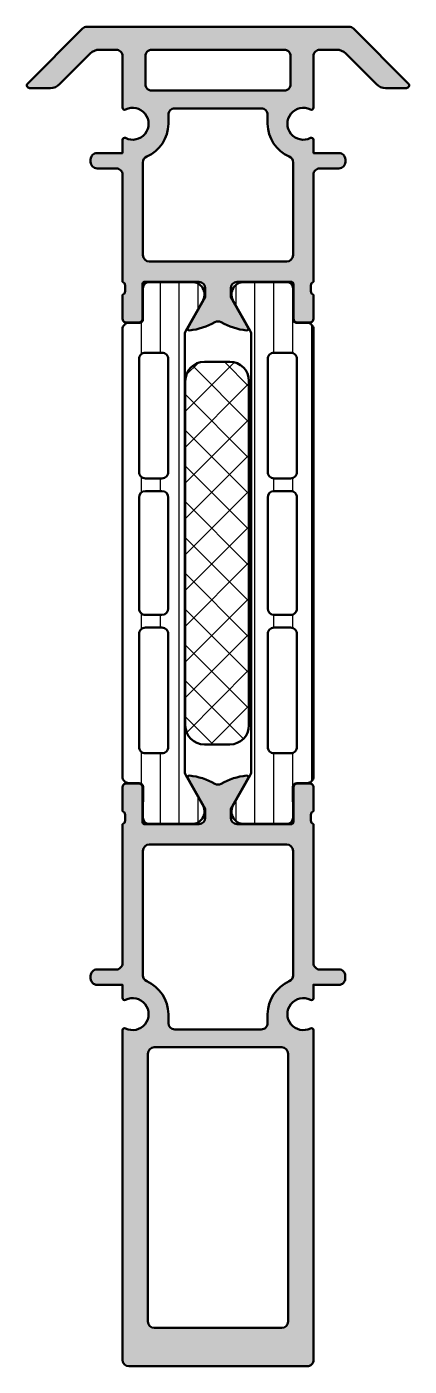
# Model space of a CAD drawing. Extents: x -8 to 23, y -25 to 80.
import ezdxf

# ---------------------------------------------------------------- set-up
doc = ezdxf.new("R2010")
doc.units = 0
for name, color, linetype, lineweight in [('0S-Alu contour', 7, 'Continuous', 50), ('0S-Alu hatch', 252, 'Continuous', 25), ('0S-Plastic contour', 254, 'Continuous', 50), ('0S-Plastic hatch', 253, 'Continuous', 25), ('0S-PT contour', 91, 'Continuous', 50), ('0S-PT hatch', 103, 'Continuous', 25)]:
    doc.layers.add(name, color=color, linetype=linetype, lineweight=lineweight)
pattern_1 = [(90, (0, 0), (-1.4859, 0), [])]

# ---------------------------------------------------------------- blocks, each defined once
blk = doc.blocks.new('346090__D9356529_EF53_4F45_A07D_03A90047B765_')
at = {"layer": '0S-Alu hatch'}
h = blk.add_hatch(color=256, dxfattribs=at)
edge = h.paths.add_edge_path()
edge.add_ellipse((-0.0788075226324638, 17.76755019405204), major_axis=(-0.2788950563274317, 0), ratio=1, start_angle=106.4198764194916, end_angle=181.1645893740976, ccw=False)
edge.add_line((2.89239105769e-05, 17.50002960205893), (2.89239105771e-05, 6.599945106514502))
edge.add_ellipse((-0.4999710760894232, 6.599945106514503), major_axis=(-0.5000000000000002, 0), ratio=1, start_angle=89.99999999999977, end_angle=180, ccw=False)
edge.add_line((-0.4999710760894249, 6.099945106514503), (-2.004065593027687, 6.099945106514502))
edge.add_arc((-2.004315483468673, 5.600194996955486), 0.4997501720354699, 89.97135034862022, 180.0286496513813)
edge.add_line((-2.504065593027689, 5.599945106514486), (-2.504065593027688, 5.399932899483255))
edge.add_arc((-2.004315483468667, 5.39968300904228), 0.4997501720354747, 179.9713503486187, 270.0286496513789)
edge.add_line((-2.004065593027689, 4.899932899483259), (-0.0040655930276898, 4.899932899483258))
edge.add_line((-0.0040655930276898, 4.899932899483258), (-0.0040655930276969, 3.868991330064595))
edge.add_arc((0.1649928375536334, 3.868991330064594), 0.1690584305813303, 180, 296.5818403345037)
edge.add_ellipse((0.7999869549865412, 2.599932899483264), major_axis=(-1.249999999999998, 0), ratio=1, start_angle=63.38683025048891, end_angle=296.5818403345039, ccw=False)
edge.add_arc((0.1657678837454035, 1.334153465063354), 0.1657794344199107, 63.38683025048874, 179.9999323630193)
edge.add_line((-1.15506743917e-05, 1.334153660763989), (1.89482971117e-05, -24.49998529334007))
edge.add_arc((0.5000189482967765, -24.49998470305579), 0.5000000000000133, 180.0000676369807, 270.0000000000003)
edge.add_line((0.5000189482967795, -24.99998470305581), (14.50001899406945, -24.99998470305581))
edge.add_arc((14.50001899406945, -24.4999847030558), 0.5000000000000071, 269.9999999999998, 360)
edge.add_line((15.00001899406946, -24.4999847030558), (15.00001899406947, 1.33230101750259))
edge.add_arc((14.83424990975446, 1.334153465063311), 0.1657794344199548, 359.3597539028252, 476.6131697495111)
edge.add_ellipse((14.20003083851331, 2.599932899483262), major_axis=(-1.25, 0), ratio=1, start_angle=-116.64523156691621, end_angle=116.613169749511, ccw=False)
edge.add_arc((14.83345859794063, 3.862368654193644), 0.1624357547103823, 243.3547684330845, 360)
edge.add_line((14.99589435265101, 3.862368654193644), (14.99589435265101, 4.89993289948325))
edge.add_line((14.99589435265101, 4.89993289948325), (16.99589435265102, 4.89993289948325))
edge.add_arc((16.99614424309199, 5.399683009042274), 0.499750172035477, 269.9713503486222, 360.0286496513813)
edge.add_line((17.49589435265101, 5.399932899483273), (17.49589435265101, 5.599945106514502))
edge.add_arc((16.99614424309199, 5.600194996955482), 0.4997501720354699, 359.9713503486187, 450.028649651379)
edge.add_line((16.99589435265101, 6.099945106514499), (15.49998886958927, 6.09994510651451))
edge.add_ellipse((15.49998886958927, 6.599945106514499), major_axis=(-0.4999999999999894, 0), ratio=1, start_angle=0, end_angle=90.00000000000023, ccw=False)
edge.add_line((14.99998886958928, 6.599945106514499), (14.99998886958927, 17.50002960205893))
edge.add_ellipse((15.07882531613231, 17.76755019405205), major_axis=(-0.27889505632743, 0), ratio=1, start_angle=-1.16458937409692, end_angle=73.58012358050831, ccw=False)
edge.add_line((14.79998786958927, 17.77321860205042), (14.79998786958927, 18.22681260205043))
edge.add_ellipse((15.07885596523243, 18.23247326152749), major_axis=(-0.2789255417371452, 0), ratio=1, start_angle=-73.57540544464541, end_angle=1.1628700728862214, ccw=False)
edge.add_line((14.99998886958927, 18.50001660205042), (14.99998886958927, 20.38002760205894))
edge.add_arc((14.69998886958927, 20.38002760205894), 0.3000000000000025, 0, 90.00000000000033)
edge.add_line((14.69998886958926, 20.68002760205894), (13.72001455054648, 20.68002760205894))
edge.add_arc((13.72001455054648, 20.38002760205893), 0.3000000000000043, 90, 180)
edge.add_line((13.42001455054648, 20.38002760205893), (13.42001455054648, 17.62002960205894))
edge.add_ellipse((13.30001455054648, 17.62002960205894), major_axis=(-0.1199999999999974, 0), ratio=1, start_angle=90, end_angle=180, ccw=False)
edge.add_line((13.30001455054648, 17.50002960205895), (8.999988869589268, 17.50002960205894))
edge.add_ellipse((8.99998886958927, 18.00002960205893), major_axis=(-0.4999999999999894, 0), ratio=1, start_angle=0, end_angle=89.99999999999977, ccw=False)
edge.add_line((8.49998886958928, 18.00002960205893), (8.499988869589275, 18.70002960205894))
edge.add_line((8.499988869589275, 18.70002960205894), (9.881484327211645, 21.0928499250865))
edge.add_arc((9.761869084940983, 21.16190981741064), 0.1381197846482973, 330.0000000000003, 455.6225775507923)
edge.add_arc((10.23821211076309, 16.32342074021114), 4.999999999999989, 95.62257755079365, 119.8581976965986)
edge.add_ellipse((7.500008896749932, 21.09335188843203), major_axis=(-0.4999999999999924, 0), ratio=1, start_angle=60.14180230340202, end_angle=119.85819769659929, ccw=False)
edge.add_arc((4.76180568273677, 16.32342074021108), 5.000000000000042, 60.14180230340159, 84.37742244920646)
edge.add_arc((5.238148708558874, 21.16190981741064), 0.1381197846482916, 84.37742244920555, 210.0000000000008)
edge.add_line((5.118533466288218, 21.0928499250865), (6.500028923910581, 18.70002960205894))
edge.add_line((6.500028923910581, 18.70002960205894), (6.500028923910575, 18.00002960205893))
edge.add_ellipse((6.000028923910573, 18.00002960205893), major_axis=(-0.5000000000000018, 0), ratio=1, start_angle=90.00000000000023, end_angle=180, ccw=False)
edge.add_line((6.000028923910575, 17.50002960205893), (1.700003242953367, 17.50002960205893))
edge.add_ellipse((1.700003242953366, 17.62002960205893), major_axis=(-0.1199999999999974, 0), ratio=1, start_angle=0, end_angle=90.00000000000063, ccw=False)
edge.add_line((1.580003242953368, 17.62002960205893), (1.580003242953367, 20.38002760205894))
edge.add_arc((1.280003242953369, 20.38002760205894), 0.2999999999999985, 0, 90.0000000000003)
edge.add_line((1.280003242953367, 20.68002760205894), (0.3000289239105769, 20.68002760205894))
edge.add_arc((0.3000289239105773, 20.38002760205894), 0.2999999999999971, 90.00000000000007, 180)
edge.add_line((2.89239105802e-05, 20.38002760205894), (2.89239105805e-05, 18.50001660205042))
edge.add_ellipse((-0.0788381717325855, 18.23247326152749), major_axis=(-0.2789255417371435, 0), ratio=1, start_angle=178.8371299271133, end_angle=253.5754054446453, ccw=False)
edge.add_line((0.2000299239105765, 18.22681260205042), (0.2000299239105808, 17.77321860205042))
edge = h.paths.add_edge_path()
edge.add_ellipse((2.499988476491338, -21.49998470305581), major_axis=(-0.5, 0), ratio=1, start_angle=0, end_angle=90, ccw=False)
edge.add_line((1.999988476491338, -21.49998470305581), (1.999988476491338, -0.4999999618448712))
edge.add_ellipse((2.499988476491338, -0.4999999618448712), major_axis=(-0.5, 0), ratio=1, start_angle=270, end_angle=360, ccw=False)
edge.add_line((2.499988476491338, 3.81551288e-08), (12.50001899406946, 3.81551288e-08))
edge.add_ellipse((12.50001899406946, -0.4999999618448712), major_axis=(-0.5, 0), ratio=1, start_angle=180, end_angle=270, ccw=False)
edge.add_line((13.00001899406946, -0.4999999618448711), (13.00001899406946, -21.4999847030558))
edge.add_ellipse((12.50001899406946, -21.4999847030558), major_axis=(-0.5000000000000036, 0), ratio=1, start_angle=90.0000000000004, end_angle=180, ccw=False)
edge.add_line((12.50001899406946, -21.99998470305581), (2.499988476491338, -21.99998470305581))
edge = h.paths.add_edge_path()
edge.add_ellipse((2.100449450557852, 5.634046221094906), major_axis=(-0.5010674562584749, 0), ratio=1, start_angle=0, end_angle=66.79936402768072, ccw=False)
edge.add_line((1.599381994299377, 5.634046221094909), (1.599955335458355, 15.40005285246348))
edge.add_ellipse((2.0999553345967, 15.40002349854331), major_axis=(-0.499999999999997, 0), ratio=1, start_angle=270, end_angle=359.9966362885066, ccw=False)
edge.add_line((2.0999553345967, 15.90002349854331), (12.89967342502662, 15.90002349854331))
edge.add_ellipse((12.89967342502662, 15.40002349854331), major_axis=(-0.5000000000000018, 0), ratio=1, start_angle=180.0033637114935, end_angle=269.9999999999996, ccw=False)
edge.add_line((13.39967342416497, 15.40005285246362), (13.40024679995895, 5.63345626565442))
edge.add_ellipse((12.89982120591813, 5.63345626565442), major_axis=(-0.50042559404082, 0), ratio=1, start_angle=113.2006359723193, end_angle=180, ccw=False)
edge.add_arc((14.2000308385133, 2.599932899483265), 2.799999999999994, 113.2006359723192, 180)
edge.add_line((11.40003083851331, 2.599932899483266), (11.40003083851331, 1.899993934639518))
edge.add_ellipse((10.90003083851329, 1.899993934639518), major_axis=(-0.5000000000000266, 0), ratio=1, start_angle=89.99999999999977, end_angle=180, ccw=False)
edge.add_line((10.90003083851329, 1.399993934639492), (4.099986954986546, 1.399993934639513))
edge.add_ellipse((4.099986954986548, 1.89999393463952), major_axis=(-0.5000000000000071, 0), ratio=1, start_angle=0, end_angle=89.99999999999972, ccw=False)
edge.add_line((3.599986954986541, 1.89999393463952), (3.599986954986539, 2.599932899483264))
edge.add_arc((0.7999869549865393, 2.599932899483264), 2.8, 0, 66.79936402768062)
at = {"layer": '0S-Alu contour', "color": 7}
for points in [[(5.118533466288218, 21.0928499250865), (6.500028923910581, 18.70002960205894), (6.500028923910575, 18.00002960205893)], [(8.49998886958928, 18.00002960205893), (8.499988869589275, 18.70002960205894), (9.881484327211645, 21.0928499250865)], [(2.89239105802e-05, 20.38002760205894), (2.89239105805e-05, 18.50001660205042)], [(1.280003242953367, 20.68002760205894), (0.3000289239105769, 20.68002760205894)], [(1.580003242953368, 17.62002960205893), (1.580003242953367, 20.38002760205894)], [(13.42001455054648, 20.38002760205893), (13.42001455054648, 17.62002960205894)], [(14.69998886958926, 20.68002760205894), (13.72001455054648, 20.68002760205894)], [(14.99998886958927, 18.50001660205042), (14.99998886958927, 20.38002760205894)], [(0.2000299239105765, 18.22681260205042), (0.2000299239105808, 17.77321860205042)], [(14.79998786958927, 17.77321860205042), (14.79998786958927, 18.22681260205043)], [(2.89239105769e-05, 17.50002960205893), (2.89239105771e-05, 6.599945106514502)], [(6.000028923910575, 17.50002960205893), (1.700003242953367, 17.50002960205893)], [(13.30001455054648, 17.50002960205895), (8.999988869589268, 17.50002960205894)], [(14.99998886958928, 6.599945106514499), (14.99998886958927, 17.50002960205893)], [(2.0999553345967, 15.90002349854331), (12.89967342502662, 15.90002349854331)], [(1.599381994299377, 5.634046221094909), (1.599955335458355, 15.40005285246348)], [(13.39967342416497, 15.40005285246362), (13.40024679995895, 5.63345626565442)], [(-2.504065593027689, 5.599945106514486), (-2.504065593027688, 5.399932899483255)], [(-0.4999710760894249, 6.099945106514503), (-2.004065593027687, 6.099945106514502)], [(16.99589435265101, 6.099945106514499), (15.49998886958927, 6.09994510651451)], [(17.49589435265101, 5.399932899483273), (17.49589435265101, 5.599945106514502)], [(-2.004065593027689, 4.899932899483259), (-0.0040655930276898, 4.899932899483258), (-0.0040655930276969, 3.868991330064595)], [(14.99589435265101, 3.862368654193644), (14.99589435265101, 4.89993289948325), (16.99589435265102, 4.89993289948325)], [(3.599986954986541, 1.89999393463952), (3.599986954986539, 2.599932899483264)], [(11.40003083851331, 2.599932899483266), (11.40003083851331, 1.899993934639518)], [(-1.15506743917e-05, 1.334153660763989), (1.89482971117e-05, -24.49998529334007)], [(10.90003083851329, 1.399993934639492), (4.099986954986546, 1.399993934639513)], [(15.00001899406946, -24.4999847030558), (15.00001899406947, 1.33230101750259)], [(2.499988476491338, 3.81551288e-08), (12.50001899406946, 3.81551288e-08)], [(1.999988476491338, -21.49998470305581), (1.999988476491338, -0.4999999618448712)], [(13.00001899406946, -0.4999999618448711), (13.00001899406946, -21.4999847030558)], [(12.50001899406946, -21.99998470305581), (2.499988476491338, -21.99998470305581)], [(0.5000189482967795, -24.99998470305581), (14.50001899406945, -24.99998470305581)]]:
    blk.add_lwpolyline(points, dxfattribs=at)
for centre, radius, start, end in [((5.238148708558874, 21.16190981741064), 0.1381197846482916, 84.37742244920555, 210.0000000000008), ((4.76180568273677, 16.32342074021108), 5.000000000000042, 60.14180230340159, 84.37742244920646), ((10.23821211076309, 16.32342074021114), 4.999999999999989, 95.62257755079365, 119.8581976965986), ((9.761869084940983, 21.16190981741064), 0.1381197846482973, 330.0000000000003, 95.62257755079234), ((0.3000289239105773, 20.38002760205894), 0.2999999999999971, 90.00000000000007, 180), ((1.280003242953369, 20.38002760205894), 0.2999999999999985, 0, 90.0000000000003), ((13.72001455054648, 20.38002760205893), 0.3000000000000043, 90, 180), ((14.69998886958927, 20.38002760205894), 0.3000000000000025, 0, 90.00000000000033), ((-2.004315483468673, 5.600194996955486), 0.4997501720354699, 89.97135034862022, 180.0286496513813), ((-2.004315483468667, 5.39968300904228), 0.4997501720354747, 179.9713503486187, 270.0286496513789), ((16.99614424309199, 5.600194996955482), 0.4997501720354699, 359.9713503486187, 90.02864965137908), ((16.99614424309199, 5.399683009042274), 0.499750172035477, 269.9713503486222, 0.0286496513813295), ((0.7999869549865393, 2.599932899483264), 2.8, 0, 66.79936402768062), ((14.2000308385133, 2.599932899483265), 2.799999999999994, 113.2006359723192, 180), ((0.1649928375536334, 3.868991330064594), 0.1690584305813303, 180, 296.5818403345037), ((14.83345859794063, 3.862368654193644), 0.1624357547103823, 243.3547684330845, 0), ((0.1657678837454035, 1.334153465063354), 0.1657794344199107, 63.38683025048874, 179.9999323630193), ((14.83424990975446, 1.334153465063311), 0.1657794344199548, 359.3597539028252, 116.613169749511), ((0.5000189482967765, -24.49998470305579), 0.5000000000000133, 180.0000676369807, 270.0000000000003), ((14.50001899406945, -24.4999847030558), 0.5000000000000071, 269.9999999999998, 0)]:
    blk.add_arc(centre, radius, start, end, dxfattribs=at)
at = {"layer": '0S-Alu contour', "color": 7, "extrusion": (0, 0, -1)}
for centre, radius, start, end in [((-7.500008896749932, 21.09335188843203), 0.4999999999999924, 240.1418023034007, 299.858197696598), ((0.0788381717325855, 18.23247326152749), 0.2789255417371435, 106.4245945553547, 181.1628700728868), ((-6.000028923910573, 18.00002960205893), 0.5000000000000018, 180, 269.9999999999998), ((-8.99998886958927, 18.00002960205893), 0.4999999999999894, 270.0000000000002, 0), ((-15.07885596523243, 18.23247326152749), 0.2789255417371452, 358.8371299271138, 73.57540544464544), ((0.0788075226324638, 17.76755019405204), 0.2788950563274317, 178.8354106259024, 253.5801235805084), ((-1.700003242953366, 17.62002960205893), 0.1199999999999974, 269.9999999999994, 0), ((-13.30001455054648, 17.62002960205894), 0.1199999999999974, 180, 270), ((-15.07882531613231, 17.76755019405205), 0.27889505632743, 286.4198764194917, 1.164589374096924), ((-2.0999553345967, 15.40002349854331), 0.499999999999997, 0.0033637114934348, 90), ((-12.89967342502662, 15.40002349854331), 0.5000000000000018, 90.0000000000004, 179.9966362885065), ((0.4999710760894232, 6.599945106514503), 0.5000000000000002, 180, 270.0000000000002), ((-15.49998886958927, 6.599945106514499), 0.4999999999999894, 269.9999999999998, 0), ((-2.100449450557852, 5.634046221094906), 0.5010674562584749, 293.2006359723194, 0), ((-12.89982120591813, 5.63345626565442), 0.50042559404082, 180, 246.7993640276807), ((-0.7999869549865412, 2.599932899483264), 1.249999999999998, 63.4181596654961, 296.6131697495111), ((-14.20003083851331, 2.599932899483262), 1.25, 243.386830250489, 116.6452315669163), ((-4.099986954986548, 1.89999393463952), 0.5000000000000071, 270.0000000000003, 0), ((-10.90003083851329, 1.899993934639518), 0.5000000000000266, 180, 270.0000000000002), ((-2.499988476491338, -0.4999999618448712), 0.5, 0, 90), ((-12.50001899406946, -0.4999999618448712), 0.5, 90, 180), ((-2.499988476491338, -21.49998470305581), 0.5, 270, 0), ((-12.50001899406946, -21.4999847030558), 0.5000000000000036, 180, 269.9999999999996)]:
    blk.add_arc(centre, radius, start, end, dxfattribs=at)
blk = doc.blocks.new('346070__6A656197_C5CB_4DBF_A2AB_ECCB6CAD7E4D_')
at = {"layer": '0S-Alu hatch'}
h = blk.add_hatch(color=256, dxfattribs=at)
edge = h.paths.add_edge_path()
edge.add_line((-3.133446082027525, 79.85358394726772), (-7.4455659328137, 75.54146505015954))
edge.add_arc((-7.304144592214927, 75.4000436782837), 0.200000000000004, 134.9999936641657, 269.9999999999995)
edge.add_line((-7.304144592214929, 75.20004367828369), (-5.656187475068495, 75.20004367828369))
edge.add_arc((-5.656187475068493, 76.20004367828369), 1, 269.9999999999999, 314.9931089170291)
edge.add_line((-4.949165744204234, 75.49285185700342), (-2.534202215785214, 77.90723454987136))
edge.add_ellipse((-1.827180484920964, 77.20004272859109), major_axis=(-0.9999999999999964, 0), ratio=1, start_angle=269.9986823406962, end_angle=314.99310891702874, ccw=False)
edge.add_line((-1.827157487427695, 78.20004272832664), (-0.4999999999999907, 78.20001220703125))
edge.add_ellipse((-0.4999896798894505, 77.70002252714178), major_axis=(-0.4999896799959737, 0), ratio=1, start_angle=179.9988173777202, end_angle=270.00118262196554, ccw=False)
edge.add_line((1.63e-14, 77.7000122070312), (7.2e-15, 73.66780347008091))
edge.add_arc((0.1657678837454028, 73.66584653493663), 0.1657794344199118, 179.3236390925501, 296.6131697495081)
edge.add_ellipse((0.7999869549865412, 72.40006710051674), major_axis=(-1.249999999999998, 0), ratio=1, start_angle=63.386740839626384, end_angle=296.61316974951154, ccw=False)
edge.add_arc((0.1657700930816464, 71.1342970074351), 0.1657700930816432, 63.38674083962815, 180)
edge.add_line((3.1e-15, 71.1342970074351), (7.1e-15, 70.10003662109375))
edge.add_line((7.1e-15, 70.10003662109375), (-1.999999999999993, 70.10003662109375))
edge.add_arc((-2.000249890440971, 69.60028651153473), 0.4997501720354699, 89.97135034862113, 180.0286496513813)
edge.add_line((-2.499999999999988, 69.60003662109374), (-2.499999999999992, 69.4000244140625))
edge.add_arc((-2.000249890440973, 69.39977452362152), 0.4997501720354725, 179.9713503486187, 270.028649651379)
edge.add_line((-1.999999999999994, 68.9000244140625), (-0.4999999999999919, 68.9000244140625))
edge.add_ellipse((-0.4999896798894456, 68.40003473417303), major_axis=(-0.4999896799959595, 0), ratio=1, start_angle=179.9988173777202, end_angle=270.0011826219662, ccw=False)
edge.add_line((7e-15, 68.40002441406244), (7.1e-15, 60))
edge.add_ellipse((-0.0788364465430387, 59.73247940800688), major_axis=(-0.2788950563274419, 0), ratio=1, start_angle=178.8354106259032, end_angle=253.5801235805078, ccw=False)
edge.add_line((0.2000010000000163, 59.72681100000851), (0.2000010000000111, 59.27321700000851))
edge.add_ellipse((-0.0788670956431567, 59.26755634053145), major_axis=(-0.2789255417371492, 0), ratio=1, start_angle=106.4245945553541, end_angle=181.1628700728862, ccw=False)
edge.add_line((8.2e-15, 59.00001300000851), (1.07e-14, 57.120002))
edge.add_arc((0.3000000000000153, 57.120002), 0.3000000000000046, 180, 269.9999999999994)
edge.add_line((0.3000000000000119, 56.820002), (1.279974319042792, 56.820002))
edge.add_arc((1.279974319042792, 57.120002), 0.3000000000000043, 269.9999999999999, 360)
edge.add_line((1.579974319042797, 57.120002), (1.579974319042797, 59.87999999999999))
edge.add_ellipse((1.6999743190428, 59.87999999999999), major_axis=(-0.1200000000000027, 0), ratio=1, start_angle=269.9999999999994, end_angle=360, ccw=False)
edge.add_line((1.699974319042801, 60), (6.000000000000007, 60))
edge.add_ellipse((6.000000000000007, 59.5), major_axis=(-0.5, 0), ratio=1, start_angle=180, end_angle=270, ccw=False)
edge.add_line((6.500000000000007, 59.5), (6.500000000000006, 58.8))
edge.add_line((6.500000000000006, 58.8), (5.118504542377642, 56.40717967697245))
edge.add_arc((5.238119784648308, 56.3381197846483), 0.1381197846483005, 150.000000000001, 275.6225775507937)
edge.add_arc((4.761776758826219, 61.17660886184776), 4.999999999999955, 275.6225775507934, 299.8581976965984)
edge.add_ellipse((7.499979972839349, 56.40667771362693), major_axis=(-0.4999999999999801, 0), ratio=1, start_angle=240.14180230340298, end_angle=299.8581976966001, ccw=False)
edge.add_arc((10.2381831868525, 61.17660886184792), 5.000000000000103, 240.1418023034019, 264.3774224492067)
edge.add_arc((9.761840161030415, 56.33811978464831), 0.1381197846483021, 264.3774224492063, 389.9999999999987)
edge.add_line((9.881455403301082, 56.40717967697246), (8.499959945678713, 58.80000000000001))
edge.add_line((8.499959945678713, 58.80000000000001), (8.499959945678707, 59.50000000000001))
edge.add_ellipse((8.99995994567871, 59.50000000000001), major_axis=(-0.5000000000000018, 0), ratio=1, start_angle=270, end_angle=360, ccw=False)
edge.add_line((8.99995994567871, 60), (13.29998562663593, 60))
edge.add_ellipse((13.29998562663593, 59.88000000000001), major_axis=(-0.1199999999999903, 0), ratio=1, start_angle=180, end_angle=270, ccw=False)
edge.add_line((13.41998562663592, 59.88000000000001), (13.41998562663592, 57.12000200000002))
edge.add_arc((13.71998562663592, 57.12000200000002), 0.3000000000000007, 180, 269.9999999999997)
edge.add_line((13.71998562663592, 56.82000200000001), (14.69995994567871, 56.82000200000001))
edge.add_arc((14.69995994567871, 57.12000200000002), 0.2999999999999971, 270.0000000000007, 360)
edge.add_line((14.9999599456787, 57.12000200000002), (14.99995994567871, 59.00001300000853))
edge.add_ellipse((15.07882704132187, 59.26755634053147), major_axis=(-0.2789255417371506, 0), ratio=1, start_angle=-1.1628700728862214, end_angle=73.57540544464553, ccw=False)
edge.add_line((14.7999589456787, 59.27321700000852), (14.79995894567871, 59.72681100000852))
edge.add_ellipse((15.07879639222176, 59.7324794080069), major_axis=(-0.2788950563274362, 0), ratio=1, start_angle=-73.58012358050769, end_angle=1.1645893740985116, ccw=False)
edge.add_line((14.99995994567871, 60.00000000000002), (14.99995994567871, 68.4000244140625))
edge.add_ellipse((15.49994962556817, 68.40003473417303), major_axis=(-0.4999896799959648, 0), ratio=1, start_angle=-90.00118262196622, end_angle=0.0011826222798845265, ccw=False)
edge.add_line((15.49995994567871, 68.90002441406249), (16.9999599456787, 68.9000244140625))
edge.add_arc((17.00020983611968, 69.39977452362152), 0.4997501720354699, 269.9713503486205, 360.0286496513813)
edge.add_line((17.4999599456787, 69.40002441406251), (17.49995994567871, 69.60003662109375))
edge.add_arc((17.00020983611969, 69.60028651153473), 0.4997501720354734, 359.9713503486187, 450.0286496513795)
edge.add_line((16.99995994567871, 70.10003662109375), (14.99995994567871, 70.10003662109375))
edge.add_line((14.99995994567871, 70.10003662109375), (14.99995994567871, 71.13434379041587))
edge.add_arc((14.83423663557784, 71.13434379041587), 0.165723310100871, 0, 116.613706958453)
edge.add_ellipse((14.20003083851331, 72.40006710051674), major_axis=(-1.249999999999996, 0), ratio=1, start_angle=-116.61316974951029, end_angle=116.61370695845261, ccw=False)
edge.add_arc((14.83424990975447, 73.66584653493669), 0.1657794344199549, 243.3868302504833, 361.6579158490752)
edge.add_line((14.99995994567872, 73.67064287422646), (14.99995994567871, 77.70001220703125))
edge.add_ellipse((15.49994962556817, 77.70002252714178), major_axis=(-0.4999896799959666, 0), ratio=1, start_angle=-90.00118262196509, end_angle=0.0011826222798845265, ccw=False)
edge.add_line((15.49995994567871, 78.20001220703124), (16.82711743310642, 78.20004272832664))
edge.add_ellipse((16.82714043059968, 77.20004272859107), major_axis=(-1.000000000000006, 0), ratio=1, start_angle=225.0068910829719, end_angle=270.00131765930377, ccw=False)
edge.add_line((17.53416216146393, 77.90723454987136), (19.94912568988294, 75.49285185700343))
edge.add_arc((20.65614742074722, 76.2000436782837), 1.000000000000023, 225.0068910829709, 269.9999999999998)
edge.add_line((20.65614742074721, 75.20004367828369), (22.30410453789366, 75.20004367828369))
edge.add_arc((22.30410453789365, 75.4000436782837), 0.2000000000000028, 270.0000000000021, 405.0000063358287)
edge.add_line((22.44552587849243, 75.54146505015953), (18.13340602770623, 79.85358394726772))
edge.add_arc((17.77985267620929, 79.50003051757812), 0.4999999999999971, 45.00000633583115, 90)
edge.add_line((17.77985267620929, 80.00003051757812), (-2.77989273053058, 80.00003051757812))
edge.add_arc((-2.779892730530578, 79.50003051757811), 0.5000000000000142, 90.00000000000018, 134.9999936641681)
edge = h.paths.add_edge_path()
edge.add_ellipse((2.099963832593543, 62.09999578098442), major_axis=(-0.49998967757536, 0), ratio=1, start_angle=0.002314229812100166, end_angle=90.00118293389, ccw=False)
edge.add_line((1.599974155426032, 62.0999755859375), (1.599547541771233, 69.3666992749592))
edge.add_ellipse((2.099547540908443, 69.36672862888162), major_axis=(-0.4999999999988633, 0), ratio=1, start_angle=-66.808457029191, end_angle=0.003363711710107964, ccw=False)
edge.add_arc((0.7999869549854015, 72.400067100519), 2.800000000001137, 293.1915429705035, 360)
edge.add_line((3.599986954986539, 72.400067100519), (3.59998695498654, 73.10000606536047))
edge.add_ellipse((4.09998695498654, 73.10000606536047), major_axis=(-0.5, 0), ratio=1, start_angle=269.36735773184887, end_angle=360, ccw=False)
edge.add_line((4.105507688087893, 73.5999755859375), (10.89451010540805, 73.59997558593749))
edge.add_ellipse((10.90003083851329, 73.10000606536047), major_axis=(-0.5000000000000254, 0), ratio=1, start_angle=180, end_angle=270.63264226859565, ccw=False)
edge.add_line((11.40003083851331, 73.10000606536047), (11.40003083851331, 72.40006710051424))
edge.add_arc((14.20003083855247, 72.40006710051424), 2.800000000039158, 180, 246.8073643830587)
edge.add_ellipse((12.90041240626329, 69.36675341240776), major_axis=(-0.4999999999608277, 0), ratio=1, start_angle=179.9966362888317, end_angle=246.80736438339738, ccw=False)
edge.add_line((13.40041240536247, 69.36672405849029), (13.39998579025268, 62.09997558593641))
edge.add_ellipse((12.89999611319174, 62.09999578098441), major_axis=(-0.4999896774687884, 0), ratio=1, start_angle=90, end_angle=179.9976857701879, ccw=False)
edge.add_line((12.89999611319174, 61.60000610351563), (2.099974155426032, 61.60000610351563))
edge = h.paths.add_edge_path()
edge.add_line((1.799986362457282, 75.50000095367429), (1.800016880035407, 77.700012207031))
edge.add_ellipse((2.299986247774111, 77.70004283929255), major_axis=(-0.4999693686770974, 0), ratio=1, start_angle=-90.0035104136378, end_angle=0.0035104136661061602, ccw=False)
edge.add_line((2.300016880035407, 78.20001220703125), (12.69994306574471, 78.20001220703125))
edge.add_ellipse((12.69997369790461, 77.70004283929255), major_axis=(-0.4999693686770867, 0), ratio=1, start_angle=179.996489586334, end_angle=270.00351040201804, ccw=False)
edge.add_line((13.1999430656433, 77.700012207031), (13.19997358322143, 75.50000095367429))
edge.add_ellipse((12.70020311082541, 75.49977142607032), major_axis=(-0.4997705251031363, 0), ratio=1, start_angle=89.97368599476209, end_angle=180.0263140037088, ccw=False)
edge.add_line((12.69997358320811, 75.0000009536743), (2.299986362457282, 75.00000095367432))
edge.add_ellipse((2.299756834853293, 75.49977142607032), major_axis=(-0.499770525103122, 0), ratio=1, start_angle=-0.026314003708705513, end_angle=90.02631400371178, ccw=False)
at = {"layer": '0S-Alu contour', "color": 7}
for points in [[(-3.133446082027525, 79.85358394726772), (-7.4455659328137, 75.54146505015954)], [(17.77985267620929, 80.00003051757812), (-2.77989273053058, 80.00003051757812)], [(22.44552587849243, 75.54146505015953), (18.13340602770623, 79.85358394726772)], [(-4.949165744204234, 75.49285185700342), (-2.534202215785214, 77.90723454987136)], [(-1.827157487427695, 78.20004272832664), (-0.4999999999999907, 78.20001220703125)], [(2.300016880035407, 78.20001220703125), (12.69994306574471, 78.20001220703125)], [(15.49995994567871, 78.20001220703124), (16.82711743310642, 78.20004272832664)], [(17.53416216146393, 77.90723454987136), (19.94912568988294, 75.49285185700343)], [(1.63e-14, 77.7000122070312), (7.2e-15, 73.66780347008091)], [(1.799986362457282, 75.50000095367429), (1.800016880035407, 77.700012207031)], [(13.1999430656433, 77.700012207031), (13.19997358322143, 75.50000095367429)], [(14.99995994567872, 73.67064287422646), (14.99995994567871, 77.70001220703125)], [(-7.304144592214929, 75.20004367828369), (-5.656187475068495, 75.20004367828369)], [(12.69997358320811, 75.0000009536743), (2.299986362457282, 75.00000095367432)], [(20.65614742074721, 75.20004367828369), (22.30410453789366, 75.20004367828369)], [(4.105507688087893, 73.5999755859375), (10.89451010540805, 73.59997558593749)], [(3.599986954986539, 72.400067100519), (3.59998695498654, 73.10000606536047)], [(11.40003083851331, 73.10000606536047), (11.40003083851331, 72.40006710051424)], [(3.1e-15, 71.1342970074351), (7.1e-15, 70.10003662109375), (-1.999999999999993, 70.10003662109375)], [(16.99995994567871, 70.10003662109375), (14.99995994567871, 70.10003662109375), (14.99995994567871, 71.13434379041587)], [(-2.499999999999988, 69.60003662109374), (-2.499999999999992, 69.4000244140625)], [(1.599974155426032, 62.0999755859375), (1.599547541771233, 69.3666992749592)], [(13.40041240536247, 69.36672405849029), (13.39998579025268, 62.09997558593641)], [(17.4999599456787, 69.40002441406251), (17.49995994567871, 69.60003662109375)], [(-1.999999999999994, 68.9000244140625), (-0.4999999999999919, 68.9000244140625)], [(7e-15, 68.40002441406244), (7.1e-15, 60)], [(14.99995994567871, 60.00000000000002), (14.99995994567871, 68.4000244140625)], [(15.49995994567871, 68.90002441406249), (16.9999599456787, 68.9000244140625)], [(12.89999611319174, 61.60000610351563), (2.099974155426032, 61.60000610351563)], [(1.579974319042797, 57.120002), (1.579974319042797, 59.87999999999999)], [(1.699974319042801, 60), (6.000000000000007, 60)], [(8.99995994567871, 60), (13.29998562663593, 60)], [(13.41998562663592, 59.88000000000001), (13.41998562663592, 57.12000200000002)], [(8.2e-15, 59.00001300000851), (1.07e-14, 57.120002)], [(0.2000010000000163, 59.72681100000851), (0.2000010000000111, 59.27321700000851)], [(6.500000000000007, 59.5), (6.500000000000006, 58.8), (5.118504542377642, 56.40717967697245)], [(9.881455403301082, 56.40717967697246), (8.499959945678713, 58.80000000000001), (8.499959945678707, 59.50000000000001)], [(14.7999589456787, 59.27321700000852), (14.79995894567871, 59.72681100000852)], [(14.9999599456787, 57.12000200000002), (14.99995994567871, 59.00001300000853)], [(0.3000000000000119, 56.820002), (1.279974319042792, 56.820002)], [(13.71998562663592, 56.82000200000001), (14.69995994567871, 56.82000200000001)]]:
    blk.add_lwpolyline(points, dxfattribs=at)
for centre, radius, start, end in [((-2.779892730530578, 79.50003051757811), 0.5000000000000142, 90.00000000000018, 134.9999936641681), ((17.77985267620929, 79.50003051757812), 0.4999999999999971, 45.00000633583115, 90), ((-7.304144592214927, 75.4000436782837), 0.200000000000004, 134.9999936641657, 269.9999999999995), ((-5.656187475068493, 76.20004367828369), 1, 269.9999999999999, 314.9931089170291), ((20.65614742074722, 76.2000436782837), 1.000000000000023, 225.0068910829709, 269.9999999999998), ((22.30410453789365, 75.4000436782837), 0.2000000000000028, 270.0000000000021, 45.0000063358287), ((0.1657678837454028, 73.66584653493663), 0.1657794344199118, 179.3236390925501, 296.6131697495081), ((14.83424990975447, 73.66584653493669), 0.1657794344199549, 243.3868302504833, 1.657915849075224), ((0.7999869549854015, 72.400067100519), 2.800000000001137, 293.1915429705035, 0), ((14.20003083855247, 72.40006710051424), 2.800000000039158, 180, 246.8073643830587), ((0.1657700930816464, 71.1342970074351), 0.1657700930816432, 63.38674083962815, 180), ((14.83423663557784, 71.13434379041587), 0.165723310100871, 0, 116.613706958453), ((-2.000249890440971, 69.60028651153473), 0.4997501720354699, 89.97135034862113, 180.0286496513813), ((-2.000249890440973, 69.39977452362152), 0.4997501720354725, 179.9713503486187, 270.028649651379), ((17.00020983611969, 69.60028651153473), 0.4997501720354734, 359.9713503486187, 90.02864965137948), ((17.00020983611968, 69.39977452362152), 0.4997501720354699, 269.9713503486205, 0.0286496513813295), ((0.3000000000000153, 57.120002), 0.3000000000000046, 180, 269.9999999999994), ((1.279974319042792, 57.120002), 0.3000000000000043, 269.9999999999999, 0), ((4.761776758826219, 61.17660886184776), 4.999999999999955, 275.6225775507934, 299.8581976965984), ((10.2381831868525, 61.17660886184792), 5.000000000000103, 240.1418023034019, 264.3774224492067), ((13.71998562663592, 57.12000200000002), 0.3000000000000007, 180, 269.9999999999997), ((14.69995994567871, 57.12000200000002), 0.2999999999999971, 270.0000000000007, 0), ((5.238119784648308, 56.3381197846483), 0.1381197846483005, 150.000000000001, 275.6225775507937), ((9.761840161030415, 56.33811978464831), 0.1381197846483021, 264.3774224492063, 29.99999999999862)]:
    blk.add_arc(centre, radius, start, end, dxfattribs=at)
at = {"layer": '0S-Alu contour', "color": 7, "extrusion": (0, 0, -1)}
for centre, radius, start, end in [((1.827180484920964, 77.20004272859109), 0.9999999999999964, 45.00689108297127, 90.00131765930381), ((0.4999896798894505, 77.70002252714178), 0.4999896799959737, 89.99881737803447, 180.0011826222798), ((-2.299986247774111, 77.70004283929255), 0.4999693686770974, 359.9964895863339, 90.00351041363776), ((-12.69997369790461, 77.70004283929255), 0.4999693686770868, 89.99648959798198, 180.0035104136661), ((-15.49994962556817, 77.70002252714178), 0.4999896799959666, 359.9988173777201, 90.00118262196513), ((-16.82714043059968, 77.20004272859107), 1.000000000000006, 89.99868234069625, 134.9931089170281), ((-2.299756834853293, 75.49977142607032), 0.4997705251031221, 269.9736859962882, 0.0263140037087663), ((-12.70020311082541, 75.49977142607032), 0.4997705251031363, 179.9736859962912, 270.0263140052379), ((-0.7999869549865412, 72.40006710051674), 1.249999999999998, 63.38683025048848, 296.6132591603736), ((-4.09998695498654, 73.10000606536047), 0.5, 0, 90.63264226815112), ((-10.90003083851329, 73.10000606536047), 0.5000000000000254, 89.36735773140433, 180), ((-14.20003083851331, 72.40006710051674), 1.249999999999996, 243.3862930415474, 116.6131697495102), ((-2.099547540908443, 69.36672862888162), 0.4999999999988633, 359.9966362882899, 66.80845702919103), ((-12.90041240626329, 69.36675341240776), 0.4999999999608277, 113.1926356166026, 180.0033637111683), ((0.4999896798894456, 68.40003473417303), 0.4999896799959595, 89.99881737803376, 180.0011826222798), ((-15.49994962556817, 68.40003473417303), 0.4999896799959648, 359.9988173777201, 90.00118262196617), ((-2.099963832593543, 62.09999578098442), 0.49998967757536, 269.99881706611, 359.9976857701879), ((-12.89999611319174, 62.09999578098441), 0.4999896774687884, 180.0023142298122, 270), ((0.0788364465430387, 59.73247940800688), 0.2788950563274419, 106.4198764194922, 181.1645893740969), ((-1.6999743190428, 59.87999999999999), 0.1200000000000028, 0, 90.00000000000063), ((-6.000000000000007, 59.5), 0.5, 90, 180), ((-8.99995994567871, 59.50000000000001), 0.5000000000000018, 0, 90), ((-13.29998562663593, 59.88000000000001), 0.1199999999999903, 90, 180), ((-15.07879639222176, 59.7324794080069), 0.2788950563274362, 358.8354106259015, 73.58012358050784), ((0.0788670956431567, 59.26755634053145), 0.2789255417371492, 178.8371299271138, 253.5754054446459), ((-15.07882704132187, 59.26755634053147), 0.2789255417371506, 286.4245945553545, 1.162870072886224), ((-7.499979972839349, 56.40667771362693), 0.4999999999999801, 60.14180230339994, 119.858197696597)]:
    blk.add_arc(centre, radius, start, end, dxfattribs=at)
blk = doc.blocks.new('284015__50F05A8A_5E65_4507_A9C9_B11FCFDA455B___67566C63_8CE9_4D57_B441_04619CF8E9DF_')
at = {"layer": '0S-Plastic hatch'}
h = blk.add_hatch(dxfattribs=at)
h.set_pattern_fill('ANSI31', color=256, scale=0.4680000000000001, angle=45, style=0)
h.set_pattern_definition(pattern_1)
edge = h.paths.add_edge_path()
edge.add_arc((0.4987795410181369, 56.29240171542649), 0.4999973210979623, 90.00176831585983, 180.0023822800018)
edge.add_line((-0.001217779647632, 56.29238092622378), (-0.0001050903528914, 21.20988757453981))
edge.add_arc((0.499892230506962, 21.20990300592411), 0.4999973210979823, 180.001768315893, 270.0023822799114)
edge.add_line((0.4999130197096496, 20.70990568525832), (1.310244352524557, 20.70993431167652))
edge.add_ellipse((1.310255218758874, 20.40993431187331), major_axis=(-0.299999999999997, 0), ratio=1, start_angle=180.0020752978986, end_angle=270.00207529788577, ccw=False)
edge.add_line((1.61025521856208, 20.4099451781077), (1.610010197981258, 18.00994678472215))
edge.add_arc((2.110006175187494, 18.00996225534191), 0.4999959774455781, 180.0017728167248, 270.0023777790721)
edge.add_line((2.110026925057398, 17.50996627832689), (5.586568420863239, 17.51009292579097))
edge.add_arc((5.444221919981464, 18.49990584526167), 0.9999960709244801, 278.1836833497855, 392.7290913977264)
edge.add_line((6.285454986201713, 19.0405712410122), (4.966902556745308, 21.32418033026158))
edge.add_ellipse((5.399906217997353, 21.57419598845597), major_axis=(-0.5000000000000507, 0), ratio=1, start_angle=0.0021352027151237962, end_angle=30.002071897229882, ccw=False)
edge.add_line((4.899906218344496, 21.57417735529719), (4.898819905913425, 55.92844611089617))
edge.add_ellipse((5.398819905604126, 55.92846369851799), major_axis=(-0.5000000000000253, 0), ratio=1, start_angle=-29.997921301461815, end_angle=0.002015393048509395, ccw=False)
edge.add_line((4.965798133963451, 56.17844798859478), (6.284185131750495, 58.46215258984987))
edge.add_arc((5.442912901091707, 59.00275704394434), 0.999996070924482, 327.2750591980466, 441.8204672459869)
edge.add_line((5.585187698005922, 59.99258027262077), (2.108646202200078, 59.99245362515668))
edge.add_arc((2.108661672819835, 59.49245764795045), 0.4999959774455675, 90.00177281669987, 180.0023777790715)
edge.add_line((1.608665695804829, 59.49243689808056), (1.609084576017627, 57.09243852874205))
edge.add_ellipse((1.309084576214421, 57.09242766250774), major_axis=(-0.2999999999999972, 0), ratio=1, start_angle=90.00207529788548, end_angle=180.0020752978986, ccw=False)
edge.add_line((1.309095442448737, 56.79242766270453), (0.4987641096338336, 56.79239903628633))
edge = h.paths.add_edge_path()
edge.add_ellipse((1.799343610308402, 23.55132103178844), major_axis=(-0.5000000020876216, 0), ratio=1, start_angle=0, end_angle=90.00189910261747, ccw=False)
edge.add_line((1.29934360822078, 23.55132102997032), (1.299343608220782, 32.40131492645458))
edge.add_ellipse((1.799343610378088, 32.40131492457713), major_axis=(-0.5000000021573064, 0), ratio=1, start_angle=269.99810091050426, end_angle=360, ccw=False)
edge.add_line((1.799360183060402, 32.90131492645978), (3.09935428937314, 32.9013149264598))
edge.add_ellipse((3.09935792872986, 32.40131856581653), major_axis=(-0.4999963606565109, 0), ratio=1, start_angle=179.9995829571355, end_angle=270.0004170425959, ccw=False)
edge.add_line((3.599354289373126, 32.40131492645747), (3.599354289373125, 23.55132102997791))
edge.add_ellipse((3.099357928729749, 23.55131739061885), major_axis=(-0.4999963606566215, 0), ratio=1, start_angle=89.99958295741521, end_angle=180.0004170428646, ccw=False)
edge.add_line((3.099354289373125, 23.05132102997547), (1.799360183105223, 23.05132102997548))
edge = h.paths.add_edge_path()
edge.add_ellipse((1.799343610318792, 45.10132103108998), major_axis=(-0.5000000020876216, 0), ratio=1, start_angle=0, end_angle=90.00189910261571, ccw=False)
edge.add_line((1.29934360823117, 45.10132102927187), (1.29934360823117, 53.95133018454521))
edge.add_ellipse((1.799328349442101, 53.95133018455041), major_axis=(-0.4999847412109309, 0), ratio=1, start_angle=269.99999999999926, end_angle=360, ccw=False)
edge.add_line((1.799328349442107, 54.45131492576134), (3.099339030594451, 54.45131492576134))
edge.add_ellipse((3.099339030594458, 53.95129966697228), major_axis=(-0.5000152587890554, 0), ratio=1, start_angle=180, end_angle=270.0000000000008, ccw=False)
edge.add_line((3.599354289383513, 53.95129966697228), (3.599354289383513, 45.1013210292794))
edge.add_ellipse((3.09935792874019, 45.10131738992034), major_axis=(-0.4999963606565682, 0), ratio=1, start_angle=89.99958295740907, end_angle=180.0004170428646, ccw=False)
edge.add_line((3.099354289383513, 44.60132102927701), (1.799360183115596, 44.60132102927701))
edge = h.paths.add_edge_path()
edge.add_ellipse((1.799343608231156, 34.40131492576134), major_axis=(-0.5, 0), ratio=1, start_angle=0, end_angle=90.00000000119371, ccw=False)
edge.add_line((1.299343608231156, 34.40131492575613), (1.29934360823117, 43.10132102927181))
edge.add_ellipse((1.79934360823117, 43.10132102927702), major_axis=(-0.5, 0), ratio=1, start_angle=270, end_angle=360, ccw=False)
edge.add_line((1.79934360823117, 43.60132102927702), (3.099354289383528, 43.60132102927702))
edge.add_ellipse((3.099354289383524, 43.10132102927703), major_axis=(-0.4999999999999858, 0), ratio=1, start_angle=180, end_angle=269.9999999999996, ccw=False)
edge.add_line((3.59935428938351, 43.10132102927703), (3.599354289383513, 34.40131492576135))
edge.add_ellipse((3.099354289383499, 34.40131492576135), major_axis=(-0.5000000000000142, 0), ratio=1, start_angle=90.000000001192, end_angle=180, ccw=False)
edge.add_line((3.099354289393902, 33.90131492576133), (1.799343608241572, 33.90131492576133))
at = {"layer": '0S-Alu contour', "color": 7}
for points in [[(1.29934360823117, 45.10132102927187), (1.29934360823117, 53.95133018454521)], [(1.799328349442107, 54.45131492576134), (3.099339030594451, 54.45131492576134)], [(3.599354289383513, 53.95129966697228), (3.599354289383513, 45.1013210292794)], [(3.099354289383513, 44.60132102927701), (1.799360183115596, 44.60132102927701)], [(1.299343608231156, 34.40131492575613), (1.29934360823117, 43.10132102927181)], [(1.79934360823117, 43.60132102927702), (3.099354289383528, 43.60132102927702)], [(3.59935428938351, 43.10132102927703), (3.599354289383513, 34.40131492576135)], [(3.099354289393902, 33.90131492576133), (1.799343608241572, 33.90131492576133)], [(1.799360183060402, 32.90131492645978), (3.09935428937314, 32.9013149264598)], [(1.29934360822078, 23.55132102997032), (1.299343608220782, 32.40131492645458)], [(3.599354289373126, 32.40131492645747), (3.599354289373125, 23.55132102997791)], [(3.099354289373125, 23.05132102997547), (1.799360183105223, 23.05132102997548)]]:
    blk.add_lwpolyline(points, dxfattribs=at)
at = {"layer": '0S-Alu contour', "color": 7, "extrusion": (0, 0, -1)}
for centre, radius, start, end in [((-1.799328349442101, 53.95133018455041), 0.4999847412109309, 0, 90.00000000000075), ((-3.099339030594458, 53.95129966697228), 0.5000152587890554, 89.9999999999992, 180), ((-1.799343610318792, 45.10132103108998), 0.5000000020876216, 269.9981008973843, 0), ((-3.09935792874019, 45.10131738992034), 0.4999963606565682, 179.9995829571354, 270.000417042591), ((-1.79934360823117, 43.10132102927702), 0.5, 0, 90), ((-3.099354289383524, 43.10132102927703), 0.4999999999999858, 90.0000000000004, 180), ((-1.799343608231156, 34.40131492576134), 0.5, 269.9999999988063, 0), ((-3.099354289383499, 34.40131492576135), 0.5000000000000142, 180, 269.999999998808), ((-1.799343610378088, 32.40131492457713), 0.5000000021573064, 0, 90.00189908949572), ((-3.09935792872986, 32.40131856581653), 0.4999963606565109, 89.99958295740404, 180.0004170428646), ((-1.799343610308402, 23.55132103178844), 0.5000000020876216, 269.9981008973825, 0), ((-3.099357928729749, 23.55131739061885), 0.4999963606566215, 179.9995829571354, 270.0004170425849)]:
    blk.add_arc(centre, radius, start, end, dxfattribs=at)
at = {"layer": '0S-Plastic contour', "color": 7}
for points in [[(5.585187698005922, 59.99258027262077), (2.108646202200078, 59.99245362515668)], [(1.608665695804829, 59.49243689808056), (1.609084576017627, 57.09243852874205)], [(4.965798133963451, 56.17844798859478), (6.284185131750495, 58.46215258984987)], [(1.309095442448737, 56.79242766270453), (0.4987641096338336, 56.79239903628633)], [(-0.001217779647632, 56.29238092622378), (-0.0001050903528914, 21.20988757453981)], [(4.899906218344496, 21.57417735529719), (4.898819905913425, 55.92844611089617)], [(6.285454986201713, 19.0405712410122), (4.966902556745308, 21.32418033026158)], [(0.4999130197096496, 20.70990568525832), (1.310244352524557, 20.70993431167652)], [(1.61025521856208, 20.4099451781077), (1.610010197981258, 18.00994678472215)], [(2.110026925057398, 17.50996627832689), (5.586568420863239, 17.51009292579097)]]:
    blk.add_lwpolyline(points, dxfattribs=at)
for centre, radius, start, end in [((2.108661672819835, 59.49245764795045), 0.4999959774455675, 90.00177281669987, 180.0023777790715), ((5.442912901091707, 59.00275704394434), 0.999996070924482, 327.2750591980466, 81.8204672459869), ((0.4987795410181369, 56.29240171542649), 0.4999973210979623, 90.00176831585983, 180.0023822800018), ((0.499892230506962, 21.20990300592411), 0.4999973210979823, 180.001768315893, 270.0023822799114), ((5.444221919981464, 18.49990584526167), 0.9999960709244801, 278.1836833497855, 32.72909139772641), ((2.110006175187494, 18.00996225534191), 0.4999959774455781, 180.0017728167248, 270.0023777790721)]:
    blk.add_arc(centre, radius, start, end, dxfattribs=at)
at = {"layer": '0S-Plastic contour', "color": 7, "extrusion": (0, 0, -1)}
for centre, radius, start, end in [((-1.309084576214421, 57.09242766250774), 0.2999999999999972, 179.9979247021014, 269.9979247021145), ((-5.398819905604126, 55.92846369851799), 0.5000000000000253, 359.9979846069515, 29.99792130146178), ((-5.399906217997353, 21.57419598845597), 0.5000000000000507, 329.9979281027701, 359.9978647972849), ((-1.310255218758874, 20.40993431187331), 0.299999999999997, 89.99792470211425, 179.9979247021014)]:
    blk.add_arc(centre, radius, start, end, dxfattribs=at)
blk = doc.blocks.new('284015__8E18611C_8DF8_4134_94A1_D8788786C801___8325D768_0C47_4F63_BF78_C40044F56BA1_')
at = {"layer": '0S-Plastic hatch'}
h = blk.add_hatch(dxfattribs=at)
h.set_pattern_fill('ANSI31', color=256, scale=0.4680000000000001, angle=45, style=0)
h.set_pattern_definition(pattern_1)
edge = h.paths.add_edge_path()
edge.add_ellipse((14.50127835257607, 56.29240171542654), major_axis=(-0.4999973210979481, 0), ratio=1, start_angle=179.9976177199983, end_angle=269.9982316841426, ccw=False)
edge.add_line((15.00127567324183, 56.2923809262238), (15.00016298394708, 21.20988757453984))
edge.add_ellipse((14.50016566308723, 21.20990300592413), major_axis=(-0.4999973210979748, 0), ratio=1, start_angle=89.99761772008782, end_angle=179.998231684107, ccw=False)
edge.add_line((14.50014487388454, 20.70990568525835), (13.68981354106963, 20.70993431167655))
edge.add_arc((13.68980267483531, 20.40993431187335), 0.299999999999997, 89.99792470211386, 179.9979247021014)
edge.add_line((13.3898026750321, 20.40994517810773), (13.39004769561293, 18.00994678472218))
edge.add_ellipse((12.89005171840669, 18.00996225534194), major_axis=(-0.4999959774455835, 0), ratio=1, start_angle=89.99762222092858, end_angle=179.9982271832753, ccw=False)
edge.add_line((12.89003096853679, 17.50996627832692), (9.41348947273095, 17.510092925791))
edge.add_ellipse((9.555835973612727, 18.4999058452617), major_axis=(-0.9999960709244767, 0), ratio=1, start_angle=-32.72909139772668, end_angle=81.81631665021439, ccw=False)
edge.add_line((8.71460290739248, 19.04057124101223), (10.03315533684888, 21.3241803302616))
edge.add_arc((9.600151675595288, 21.57419598845539), 0.5000000000010886, 329.9979281029187, 359.9978647972849)
edge.add_line((10.10015167524918, 21.57417735529661), (10.10123798768076, 55.92844611089621))
edge.add_arc((9.601237988025087, 55.92846369852668), 0.4999999999650011, 359.9979846060473, 389.997921302611)
edge.add_line((10.03425975963041, 56.17844798859464), (8.715872761843693, 58.4621525898499))
edge.add_ellipse((9.55714499250247, 59.00275704394438), major_axis=(-0.9999960709244767, 0), ratio=1, start_angle=-81.82046724598729, end_angle=32.72494080195412, ccw=False)
edge.add_line((9.414870195588264, 59.9925802726208), (12.89141169139411, 59.9924536251567))
edge.add_ellipse((12.89139622077437, 59.49245764795049), major_axis=(-0.4999959774455533, 0), ratio=1, start_angle=179.9976222209286, end_angle=269.9982271833021, ccw=False)
edge.add_line((13.39139219778936, 59.4924368980806), (13.39097331757656, 57.09243852874209))
edge.add_arc((13.69097331737983, 57.09242766250779), 0.3000000000000591, 179.9979247021014, 269.9979247021026)
edge.add_line((13.69096245114545, 56.79242766270452), (14.50129378396035, 56.79239903628635))
edge = h.paths.add_edge_path()
edge.add_arc((13.20071428327542, 45.10132103108996), 0.5000000020875932, 269.9981008973813, 360)
edge.add_line((13.70071428536301, 45.10132102927189), (13.70071428536302, 53.95133018454524))
edge.add_arc((13.20072954415212, 53.95133018455045), 0.4999847412108985, 0, 90.00000000000448)
edge.add_line((13.20072954415208, 54.45131492576135), (11.90071886299973, 54.45131492576137))
edge.add_arc((11.90071886299971, 53.95129966697233), 0.5000152587890412, 89.99999999999756, 180)
edge.add_line((11.40070360421067, 53.95129966697233), (11.40070360421067, 45.10132102927943))
edge.add_arc((11.90069996485399, 45.10131738992035), 0.4999963606565606, 179.9995829571354, 270.0004170425917)
edge.add_line((11.90070360421067, 44.60132102927704), (13.20069771047859, 44.60132102927703))
edge = h.paths.add_edge_path()
edge.add_arc((13.20071428328579, 23.55132103178846), 0.5000000020876145, 269.9981008973817, 360)
edge.add_line((13.7007142853734, 23.55132102997035), (13.7007142853734, 32.40131492645461))
edge.add_arc((13.2007142832161, 32.40131492457716), 0.5000000021573019, 0, 90.00189908949625)
edge.add_line((13.20069771053378, 32.90131492645981), (11.90070360422105, 32.90131492645983))
edge.add_arc((11.90069996486432, 32.40131856581657), 0.4999963606565038, 89.99958295740348, 180.0004170428646)
edge.add_line((11.40070360422106, 32.4013149264575), (11.40070360422107, 23.55132102997794))
edge.add_arc((11.90069996486445, 23.55131739061888), 0.4999963606566246, 179.9995829571354, 270.0004170425837)
edge.add_line((11.90070360422106, 23.0513210299755), (13.20069771048896, 23.0513210299755))
edge = h.paths.add_edge_path()
edge.add_arc((11.90070360421068, 43.10132102927703), 0.5000000000000142, 90.00000000000225, 180)
edge.add_line((11.40070360421066, 43.10132102927185), (11.40070360421067, 34.40131492575617))
edge.add_arc((11.90070360421063, 34.40131492576135), 0.4999999999999574, 180, 269.9999999988145)
edge.add_line((11.90070360420028, 33.90131492576139), (13.20071428535261, 33.90131492576136))
edge.add_arc((13.20071428536302, 34.40131492576139), 0.5000000000000214, 269.9999999988071, 360)
edge.add_line((13.70071428536304, 34.40131492576139), (13.70071428536302, 43.10132102927184))
edge.add_arc((13.20071428536302, 43.10132102927704), 0.4999999999999965, 0, 90.0000000000004)
edge.add_line((13.20071428536302, 43.60132102927704), (11.90070360421066, 43.60132102927704))
at = {"layer": '0S-Alu contour', "color": 7}
for points in [[(11.40070360421067, 53.95129966697233), (11.40070360421067, 45.10132102927943)], [(13.20072954415208, 54.45131492576135), (11.90071886299973, 54.45131492576137)], [(13.70071428536301, 45.10132102927189), (13.70071428536302, 53.95133018454524)], [(11.90070360421067, 44.60132102927704), (13.20069771047859, 44.60132102927703)], [(11.40070360421066, 43.10132102927185), (11.40070360421067, 34.40131492575617)], [(13.20071428536302, 43.60132102927704), (11.90070360421066, 43.60132102927704)], [(13.70071428536304, 34.40131492576139), (13.70071428536302, 43.10132102927184)], [(11.90070360420028, 33.90131492576139), (13.20071428535261, 33.90131492576136)], [(13.20069771053378, 32.90131492645981), (11.90070360422105, 32.90131492645983)], [(11.40070360422106, 32.4013149264575), (11.40070360422107, 23.55132102997794)], [(13.7007142853734, 23.55132102997035), (13.7007142853734, 32.40131492645461)], [(11.90070360422106, 23.0513210299755), (13.20069771048896, 23.0513210299755)]]:
    blk.add_lwpolyline(points, dxfattribs=at)
for centre, radius, start, end in [((11.90071886299971, 53.95129966697233), 0.5000152587890412, 89.99999999999756, 180), ((13.20072954415212, 53.95133018455045), 0.4999847412108985, 0, 90.00000000000448), ((11.90069996485399, 45.10131738992035), 0.4999963606565606, 179.9995829571354, 270.0004170425917), ((13.20071428327542, 45.10132103108996), 0.5000000020875932, 269.9981008973813, 0), ((11.90070360421068, 43.10132102927703), 0.5000000000000142, 90.00000000000225, 180), ((13.20071428536302, 43.10132102927704), 0.4999999999999965, 0, 90.0000000000004), ((11.90070360421063, 34.40131492576135), 0.4999999999999574, 180, 269.9999999988145), ((13.20071428536302, 34.40131492576139), 0.5000000000000214, 269.9999999988071, 0), ((11.90069996486432, 32.40131856581657), 0.4999963606565038, 89.99958295740348, 180.0004170428646), ((13.2007142832161, 32.40131492457716), 0.5000000021573019, 0, 90.00189908949625), ((11.90069996486445, 23.55131739061888), 0.4999963606566246, 179.9995829571354, 270.0004170425837), ((13.20071428328579, 23.55132103178846), 0.5000000020876145, 269.9981008973817, 0)]:
    blk.add_arc(centre, radius, start, end, dxfattribs=at)
at = {"layer": '0S-Plastic contour', "color": 7}
for points in [[(9.414870195588264, 59.9925802726208), (12.89141169139411, 59.9924536251567)], [(13.39139219778936, 59.4924368980806), (13.39097331757656, 57.09243852874209)], [(10.03425975963041, 56.17844798859464), (8.715872761843693, 58.4621525898499)], [(13.69096245114545, 56.79242766270452), (14.50129378396035, 56.79239903628635)], [(10.10015167524918, 21.57417735529661), (10.10123798768076, 55.92844611089621)], [(15.00127567324183, 56.2923809262238), (15.00016298394708, 21.20988757453984)], [(8.71460290739248, 19.04057124101223), (10.03315533684888, 21.3241803302616)], [(13.3898026750321, 20.40994517810773), (13.39004769561293, 18.00994678472218)], [(14.50014487388454, 20.70990568525835), (13.68981354106963, 20.70993431167655)], [(12.89003096853679, 17.50996627832692), (9.41348947273095, 17.510092925791)]]:
    blk.add_lwpolyline(points, dxfattribs=at)
at = {"layer": '0S-Plastic contour', "color": 7, "extrusion": (0, 0, -1)}
for centre, radius, start, end in [((-9.55714499250247, 59.00275704394438), 0.9999960709244767, 327.275059198046, 81.82046724598739), ((-12.89139622077437, 59.49245764795049), 0.4999959774455533, 90.00177281669788, 180.0023777790715), ((-14.50127835257607, 56.29240171542654), 0.4999973210979481, 90.00176831585742, 180.0023822800018), ((-14.50016566308723, 21.20990300592413), 0.4999973210979748, 180.001768315893, 270.0023822799122), ((-9.555835973612727, 18.4999058452617), 0.9999960709244767, 278.1836833497857, 32.72909139772669), ((-12.89005171840669, 18.00996225534194), 0.4999959774455835, 180.0017728167248, 270.0023777790714)]:
    blk.add_arc(centre, radius, start, end, dxfattribs=at)
at = {"layer": '0S-Plastic contour', "color": 7}
for centre, radius, start, end in [((13.69097331737983, 57.09242766250779), 0.3000000000000591, 179.9979247021014, 269.9979247021026), ((9.601237988025087, 55.92846369852668), 0.4999999999650011, 359.9979846060473, 29.99792130261102), ((9.600151675595288, 21.57419598845539), 0.5000000000010886, 329.9979281029187, 359.9978647972849), ((13.68980267483531, 20.40993431187335), 0.299999999999997, 89.99792470211386, 179.9979247021014)]:
    blk.add_arc(centre, radius, start, end, dxfattribs=at)
blk = doc.blocks.new('368690__82D4916C_32E9_494A_A5CE_55B1F1F6C4B4_')
at = {"layer": '0S-PT hatch'}
h = blk.add_hatch(dxfattribs=at)
h.set_pattern_fill('ANSI37', color=256, scale=0.625, angle=90, style=0)
h.set_pattern_definition([(135, (0, 0), (-1.403165018917055, -1.403165018917055), []), (225, (0, 0), (1.403165018917055, -1.403165018917055), [])])
edge = h.paths.add_edge_path()
edge.add_line((8.43334769549057, 53.74136451736851), (6.433347695490567, 53.74136451736851))
edge.add_arc((6.433347695490567, 52.24136451736851), 1.5, 90, 180)
edge.add_line((4.933347695490567, 52.24136451736851), (4.933347695490567, 25.24136451736851))
edge.add_arc((6.433347695490567, 25.24136451736851), 1.5, 180, 270)
edge.add_line((6.433347695490567, 23.74136451736851), (8.433347695490568, 23.74136451736851))
edge.add_arc((8.433347695490568, 25.24136451736851), 1.5, 270, 360)
edge.add_line((9.933347695490568, 25.24136451736851), (9.933347695490568, 52.24136451736851))
edge.add_arc((8.43334769549057, 52.24136451736851), 1.499999999999998, 0, 90)
at = {"layer": '0S-PT contour', "color": 7}
for points in [[(8.43334769549057, 53.74136451736851), (6.433347695490567, 53.74136451736851)], [(4.933347695490567, 52.24136451736851), (4.933347695490567, 25.24136451736851)], [(9.933347695490568, 25.24136451736851), (9.933347695490568, 52.24136451736851)], [(6.433347695490567, 23.74136451736851), (8.433347695490568, 23.74136451736851)]]:
    blk.add_lwpolyline(points, dxfattribs=at)
for centre, radius, start, end in [((6.433347695490567, 52.24136451736851), 1.5, 90, 180), ((8.43334769549057, 52.24136451736851), 1.499999999999998, 0, 90), ((6.433347695490567, 25.24136451736851), 1.5, 180, 270), ((8.433347695490568, 25.24136451736851), 1.5, 270, 0)]:
    blk.add_arc(centre, radius, start, end, dxfattribs=at)
blk = doc.blocks.new('368690__FDC2DD48_3EE7_4989_A71D_60A83177BB98_')
at = {"layer": '0S-Alu contour', "color": 7}
for name in ['346070__6A656197_C5CB_4DBF_A2AB_ECCB6CAD7E4D_', '346090__D9356529_EF53_4F45_A07D_03A90047B765_']:
    blk.add_blockref(name, (0, 0), dxfattribs=at)
at = {"layer": '0S-Plastic contour', "color": 7}
for name in ['284015__50F05A8A_5E65_4507_A9C9_B11FCFDA455B___67566C63_8CE9_4D57_B441_04619CF8E9DF_', '284015__8E18611C_8DF8_4134_94A1_D8788786C801___8325D768_0C47_4F63_BF78_C40044F56BA1_']:
    blk.add_blockref(name, (0, 0), dxfattribs=at)
at = {"layer": '0S-PT contour', "color": 7}
blk.add_blockref('368690__82D4916C_32E9_494A_A5CE_55B1F1F6C4B4_', (0, 0), dxfattribs=at)

msp = doc.modelspace()

# ---------------------------------------------------------------- block references
at = {"layer": '0S-Alu contour', "color": 7}
msp.add_blockref('368690__FDC2DD48_3EE7_4989_A71D_60A83177BB98_', (0, 0), dxfattribs=at)

doc.saveas('drawing.dxf')
